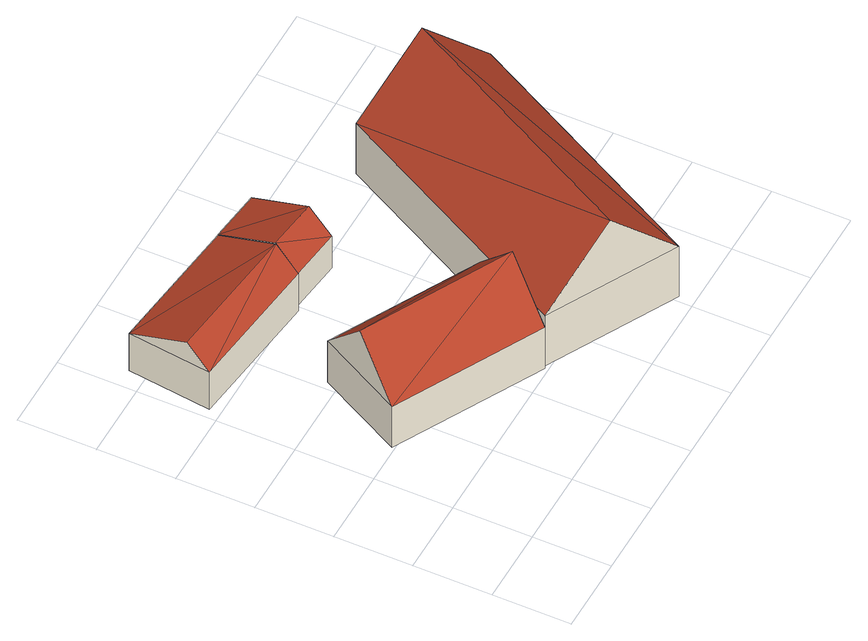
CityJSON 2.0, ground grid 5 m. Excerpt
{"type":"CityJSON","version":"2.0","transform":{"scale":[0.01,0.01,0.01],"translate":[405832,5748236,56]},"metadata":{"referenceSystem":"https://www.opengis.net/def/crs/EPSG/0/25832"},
"CityObjects":{
"building1":{"type":"Building","attributes":{"Gemeindeschluessel":"05515000","Geometrietyp2DReferenz":"3000","function":"31001_2700","roofType":"3100","measuredHeight":6.89},"geometry":[{"type":"Solid","lod":"2","boundaries":[[[[0,1,2,3]],[[4,5,1,0]],[[6,7,5,4]],[[3,2,7,6]],[[0,8,4]],[[6,9,3]],[[9,8,0]],[[0,3,9]],[[8,9,6]],[[6,4,8]],[[1,5,7,2]]]],"semantics":{"surfaces":[{"type":"WallSurface"},{"type":"RoofSurface"},{"type":"GroundSurface"}],"values":[[0,0,0,0,0,0,1,1,1,1,2]]}}]},
"building2":{"type":"Building","attributes":{"Gemeindeschluessel":"05515000","Geometrietyp2DReferenz":"3000","function":"31001_2700","roofType":"3100","measuredHeight":4.61},"geometry":[{"type":"Solid","lod":"2","boundaries":[[[[10,11,12,13]],[[14,15,11,10]],[[16,17,15,14]],[[13,12,17,16]],[[10,18,14]],[[16,19,13]],[[19,18,10]],[[10,13,19]],[[19,16,14]],[[14,18,19]],[[11,15,17,12]]]],"semantics":{"surfaces":[{"type":"WallSurface"},{"type":"RoofSurface"},{"type":"GroundSurface"}],"values":[[0,0,0,0,0,0,1,1,1,1,2]]}}]},
"building3":{"type":"Building","attributes":{"Gemeindeschluessel":"05515000","Geometrietyp2DReferenz":"3000","function":"31001_2700","roofType":"3100","measuredHeight":4.17},"geometry":[{"type":"Solid","lod":"2","boundaries":[[[[20,21,22,23]],[[24,25,21,20]],[[26,27,25,24]],[[23,22,27,26]],[[20,28,24]],[[26,29,23]],[[28,20,23]],[[23,29,28]],[[24,28,29]],[[29,26,24]],[[21,25,27,22]]]],"semantics":{"surfaces":[{"type":"WallSurface"},{"type":"RoofSurface"},{"type":"GroundSurface"}],"values":[[0,0,0,0,0,0,1,1,1,1,2]]}}]},
"building4":{"type":"Building","attributes":{"Gemeindeschluessel":"05515000","Geometrietyp2DReferenz":"3000","function":"31001_1000","roofType":"5000","measuredHeight":9.19},"geometry":[{"type":"Solid","lod":"2","boundaries":[[[[30,31,32,33]],[[34,35,31,30]],[[36,37,35,34]],[[33,32,37,36]],[[36,34,38]],[[38,39,36]],[[39,38,30]],[[30,33,39]],[[36,39,33]],[[30,38,34]],[[31,35,37,32]]]],"semantics":{"surfaces":[{"type":"WallSurface"},{"type":"RoofSurface"},{"type":"GroundSurface"}],"values":[[0,0,0,0,1,1,1,1,0,0,2]]}}]}
},
"vertices":[
[225,999,418],[225,999,83],[1162,507,83],[1162,507,418],[516,1553,418],[516,1553,83],[1453,1061,418],[1453,1061,83],[371,1276,773],[1307,784,773],
[66,2073,340],[66,2073,35],[973,1967,35],[973,1967,340],[130,2614,340],[130,2614,35],[1037,2508,340],[1037,2508,35],[84,2225,496],[991,2118,496],
[1377,2468,345],[1377,2468,84],[1037,2508,84],[1037,2508,345],[1313,1927,345],[1313,1927,84],[973,1967,345],[973,1967,84],[1332,2083,501],[992,2123,501],
[2013,2129,513],[2013,2129,101],[1162,507,101],[1162,507,513],[2836,1696,513],[2836,1696,101],[1985,74,513],[1985,74,101],[2416,1917,1020],[1565,295,1020]
]}
